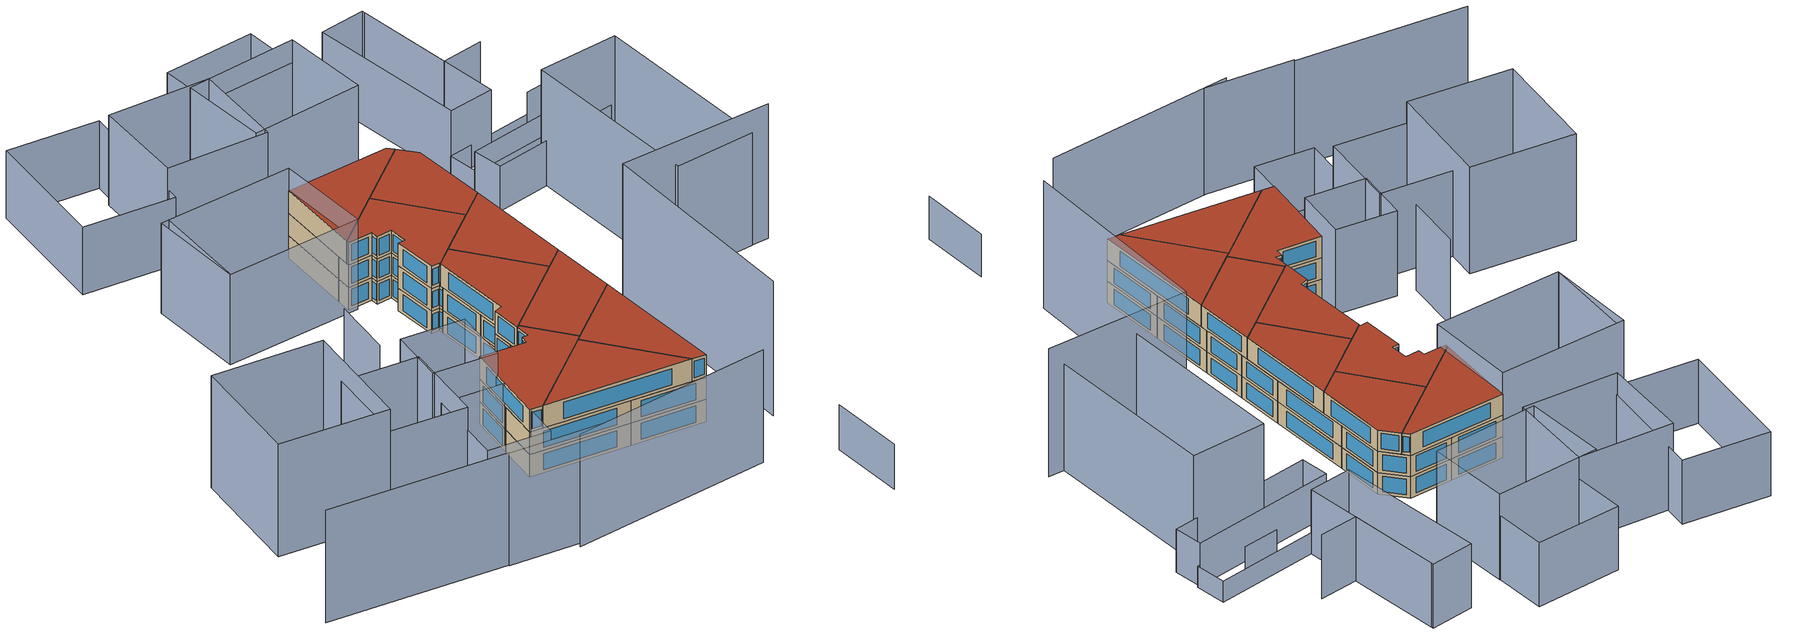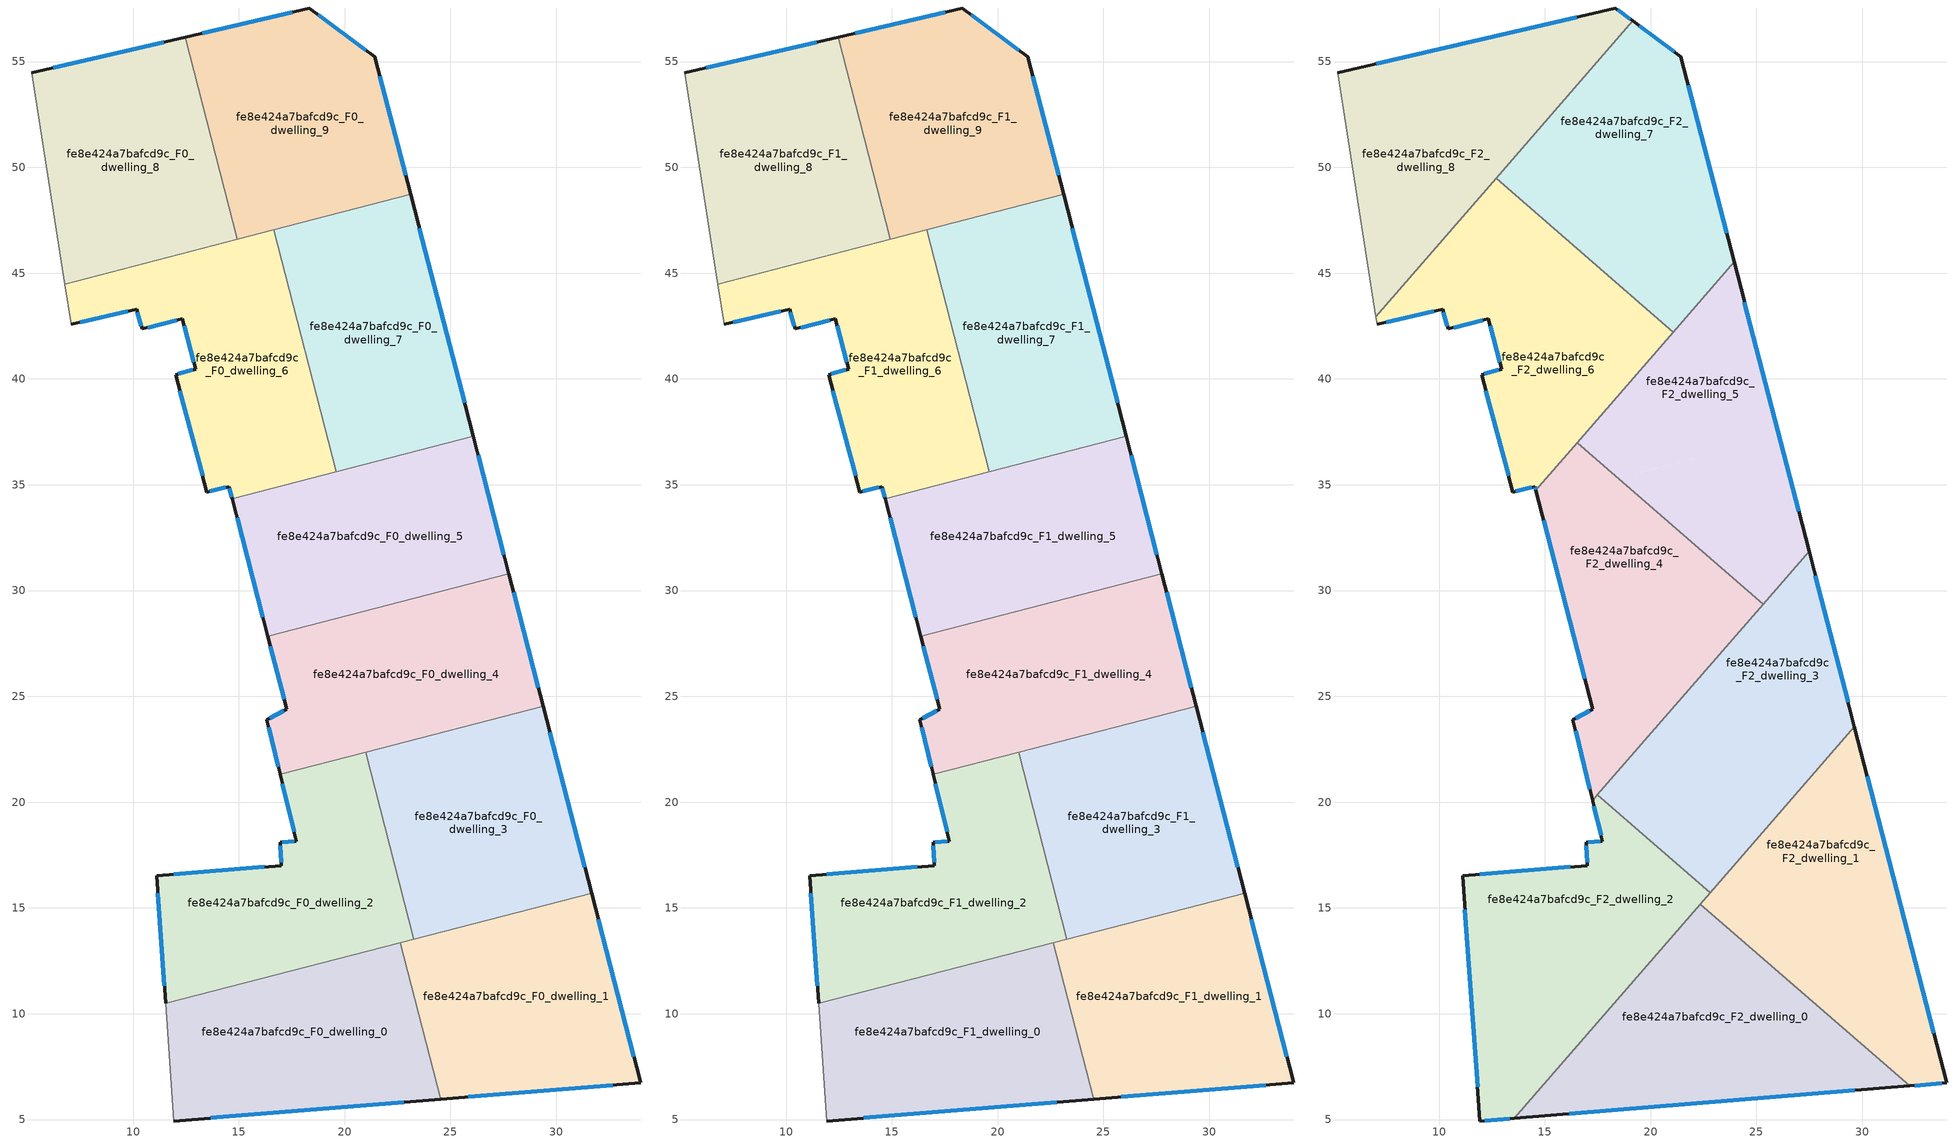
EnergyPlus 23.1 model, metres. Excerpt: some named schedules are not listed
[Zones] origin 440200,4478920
fe8e424a7bafcd9c_F0_dwelling_0
 floor ground (EU_floor_Construction): 22.62,13.36 24.54,5.96 11.93,4.93 11.54,10.49 z0
 wall outside (EU_wall_Construction): 11.93,4.93 24.54,5.96 z0:3
 wall adiabatic (EU_wall_Construction): 11.54,10.49 11.93,4.93 z0:3
 wall to fe8e424a7bafcd9c_F0_dwelling_1 (EU_wall_Construction): 24.54,5.96 22.62,13.36 z0:3
 wall to fe8e424a7bafcd9c_F0_dwelling_2 (EU_wall_Construction): 22.62,13.36 11.54,10.49 z0:3
 window (EU_Window_Construction): 13.68,5.08 22.79,5.82 z0.42:2.58
fe8e424a7bafcd9c_F0_dwelling_1
 floor ground (EU_floor_Construction): 31.67,15.71 33.99,6.73 24.54,5.96 22.62,13.36 z0
 wall outside (EU_wall_Construction): 24.54,5.96 33.99,6.73 31.67,15.71 z0:3
 wall to fe8e424a7bafcd9c_F0_dwelling_3 (EU_wall_Construction): 31.67,15.71 23.27,13.53 z0:3
 wall to fe8e424a7bafcd9c_F0_dwelling_2 (EU_wall_Construction): 23.27,13.53 22.62,13.36 z0:3
 window (EU_Window_Construction): 25.85,6.07 32.68,6.63 / 33.67,7.98 31.99,14.46 z0.42:2.58
fe8e424a7bafcd9c_F0_dwelling_2
 floor ground (EU_floor_Construction): 20.99,22.35 23.27,13.53 11.54,10.49 11.11,16.53 17.02,17 16.95,18.1 17.72,18.16 16.96,21.31 z0
 wall outside (EU_wall_Construction): 16.96,21.31 17.72,18.16 16.95,18.1 17.02,17 11.11,16.53 11.54,10.49 z0:3
 wall to fe8e424a7bafcd9c_F0_dwelling_3 (EU_wall_Construction): 23.27,13.53 20.99,22.35 z0:3
 wall to fe8e424a7bafcd9c_F0_dwelling_4 (EU_wall_Construction): 20.99,22.35 16.96,21.31 z0:3
 window (EU_Window_Construction): 11.17,15.69 11.48,11.33 / 16.2,16.94 11.93,16.59 / 16.96,17.95 17.01,17.16 / 17.61,18.15 17.06,18.11 / 17.06,20.87 17.61,18.6 z0.42:2.58
fe8e424a7bafcd9c_F0_dwelling_3
 floor ground (EU_floor_Construction): 29.38,24.53 31.67,15.71 23.27,13.53 20.99,22.35 z0
 wall outside (EU_wall_Construction): 31.67,15.71 29.38,24.53 z0:3
 wall to fe8e424a7bafcd9c_F0_dwelling_4 (EU_wall_Construction): 29.38,24.53 20.99,22.35 z0:3
 window (EU_Window_Construction): 31.35,16.93 29.7,23.3 z0.42:2.58
fe8e424a7bafcd9c_F0_dwelling_4
 floor ground (EU_floor_Construction): 27.76,30.79 29.38,24.53 16.96,21.31 16.32,23.9 17.26,24.39 16.37,27.84 z0
 wall outside (EU_wall_Construction): 29.38,24.53 27.76,30.79 / 16.37,27.84 17.26,24.39 16.32,23.9 16.96,21.31 z0:3
 wall to fe8e424a7bafcd9c_F0_dwelling_5 (EU_wall_Construction): 27.76,30.79 16.37,27.84 z0:3
 window (EU_Window_Construction): 29.16,25.4 27.99,29.92 / 16.41,23.54 16.87,21.67 / 17.13,24.33 16.45,23.97 / 16.49,27.36 17.14,24.87 z0.42:2.58
fe8e424a7bafcd9c_F0_dwelling_5
 floor ground (EU_floor_Construction): 26.08,37.29 27.76,30.79 16.37,27.84 14.68,34.33 z0
 wall outside (EU_wall_Construction): 14.68,34.33 16.37,27.84 / 27.76,30.79 26.08,37.29 z0:3
 wall to fe8e424a7bafcd9c_F0_dwelling_7 (EU_wall_Construction): 26.08,37.29 19.6,35.61 z0:3
 wall to fe8e424a7bafcd9c_F0_dwelling_6 (EU_wall_Construction): 19.6,35.61 14.68,34.33 z0:3
 window (EU_Window_Construction): 14.92,33.43 16.13,28.74 / 27.53,31.69 26.31,36.39 z0.42:2.58
fe8e424a7bafcd9c_F0_dwelling_6
 floor ground (EU_floor_Construction): 16.64,47.04 19.6,35.61 14.68,34.33 14.53,34.92 13.49,34.65 12.01,40.21 12.96,40.47 12.32,42.85 10.43,42.37 10.17,43.29 7.07,42.59 6.77,44.49 z0
 wall outside (EU_wall_Construction): 7.07,42.59 10.17,43.29 10.43,42.37 12.32,42.85 12.96,40.47 12.01,40.21 13.49,34.65 14.53,34.92 14.68,34.33 z0:3
 wall adiabatic (EU_wall_Construction): 6.77,44.49 7.07,42.59 z0:3
 wall to fe8e424a7bafcd9c_F0_dwelling_7 (EU_wall_Construction): 19.6,35.61 16.64,47.04 z0:3
 wall to fe8e424a7bafcd9c_F0_dwelling_8 (EU_wall_Construction): 14.93,46.6 6.77,44.49 z0:3
 wall to fe8e424a7bafcd9c_F0_dwelling_9 (EU_wall_Construction): 16.64,47.04 14.93,46.6 z0:3
 window (EU_Window_Construction): 12.83,40.43 12.14,40.25 / 12.41,42.52 12.87,40.8 / 10.7,42.43 12.06,42.78 / 10.21,43.16 10.4,42.49 / 7.5,42.69 9.74,43.19 / 14.55,34.84 14.66,34.42 / 13.64,34.69 14.39,34.88 / 12.22,39.44 13.29,35.42 z0.42:2.58
fe8e424a7bafcd9c_F0_dwelling_7
 floor ground (EU_floor_Construction): 23.12,48.72 26.08,37.29 19.6,35.61 16.64,47.04 z0
 wall outside (EU_wall_Construction): 26.08,37.29 23.12,48.72 z0:3
 wall to fe8e424a7bafcd9c_F0_dwelling_9 (EU_wall_Construction): 23.12,48.72 16.64,47.04 z0:3
 window (EU_Window_Construction): 25.67,38.87 23.53,47.14 z0.42:2.58
fe8e424a7bafcd9c_F0_dwelling_8
 floor ground (EU_floor_Construction): 12.46,56.16 14.93,46.6 6.77,44.49 5.22,54.46 z0
 wall outside (EU_wall_Construction): 12.46,56.16 5.22,54.46 z0:3
 wall to fe8e424a7bafcd9c_F0_dwelling_9 (EU_wall_Construction): 14.93,46.6 12.46,56.16 z0:3
 wall adiabatic (EU_wall_Construction): 5.22,54.46 6.77,44.49 z0:3
 window (EU_Window_Construction): 11.45,55.92 6.22,54.7 z0.42:2.58
fe8e424a7bafcd9c_F0_dwelling_9
 floor ground (EU_floor_Construction): 21.43,55.22 23.12,48.72 14.93,46.6 12.46,56.16 18.33,57.53 z0
 wall outside (EU_wall_Construction): 23.12,48.72 21.43,55.22 18.33,57.53 12.46,56.16 z0:3
 window (EU_Window_Construction): 17.52,57.34 13.27,56.35 / 21,55.54 18.76,57.21 / 22.88,49.62 21.67,54.32 z0.42:2.58
fe8e424a7bafcd9c_F1_dwelling_0
 floor to fe8e424a7bafcd9c_F0_dwelling_0 (EU_floor_Construction): 22.62,13.36 24.54,5.96 11.93,4.93 11.54,10.49 z3
 wall outside (EU_wall_Construction): 11.93,4.93 24.54,5.96 z3:6
 wall adiabatic (EU_wall_Construction): 11.54,10.49 11.93,4.93 z3:6
 wall to fe8e424a7bafcd9c_F1_dwelling_1 (EU_wall_Construction): 24.54,5.96 22.62,13.36 z3:6
 wall to fe8e424a7bafcd9c_F1_dwelling_2 (EU_wall_Construction): 22.62,13.36 11.54,10.49 z3:6
 window (EU_Window_Construction): 13.68,5.08 22.79,5.82 z3.42:5.58
 ceiling adiabatic (EU_roof_Construction): 24.54,5.96 22.62,13.36 20.23,12.74 13.56,5.07 z6
fe8e424a7bafcd9c_F1_dwelling_1
 floor to fe8e424a7bafcd9c_F0_dwelling_1 (EU_floor_Construction): 31.67,15.71 33.99,6.73 24.54,5.96 22.62,13.36 z3
 wall outside (EU_wall_Construction): 24.54,5.96 33.99,6.73 31.67,15.71 z3:6
 wall to fe8e424a7bafcd9c_F1_dwelling_3 (EU_wall_Construction): 31.67,15.71 23.27,13.53 z3:6
 wall to fe8e424a7bafcd9c_F1_dwelling_2 (EU_wall_Construction): 23.27,13.53 22.62,13.36 z3:6
 window (EU_Window_Construction): 25.85,6.07 32.68,6.63 / 33.67,7.98 31.99,14.46 z3.42:5.58
 ceiling adiabatic (EU_roof_Construction): 32.24,6.59 24.03,13.73 22.62,13.36 24.54,5.96 z6
fe8e424a7bafcd9c_F1_dwelling_2
 floor to fe8e424a7bafcd9c_F0_dwelling_2 (EU_floor_Construction): 20.99,22.35 23.27,13.53 11.54,10.49 11.11,16.53 17.02,17 16.95,18.1 17.72,18.16 16.96,21.31 z3
 wall outside (EU_wall_Construction): 16.96,21.31 17.72,18.16 16.95,18.1 17.02,17 11.11,16.53 11.54,10.49 z3:6
 wall to fe8e424a7bafcd9c_F1_dwelling_3 (EU_wall_Construction): 23.27,13.53 20.99,22.35 z3:6
 wall to fe8e424a7bafcd9c_F1_dwelling_4 (EU_wall_Construction): 20.99,22.35 16.96,21.31 z3:6
 window (EU_Window_Construction): 11.17,15.69 11.48,11.33 / 16.2,16.94 11.93,16.59 / 16.96,17.95 17.01,17.16 / 17.61,18.15 17.06,18.11 / 17.06,20.87 17.61,18.6 z3.42:5.58
fe8e424a7bafcd9c_F1_dwelling_3
 floor to fe8e424a7bafcd9c_F0_dwelling_3 (EU_floor_Construction): 29.38,24.53 31.67,15.71 23.27,13.53 20.99,22.35 z3
 wall outside (EU_wall_Construction): 31.67,15.71 29.38,24.53 z3:6
 wall to fe8e424a7bafcd9c_F1_dwelling_4 (EU_wall_Construction): 29.38,24.53 20.99,22.35 z3:6
 window (EU_Window_Construction): 31.35,16.93 29.7,23.3 z3.42:5.58
fe8e424a7bafcd9c_F1_dwelling_4
 floor to fe8e424a7bafcd9c_F0_dwelling_4 (EU_floor_Construction): 27.76,30.79 29.38,24.53 16.96,21.31 16.32,23.9 17.26,24.39 16.37,27.84 z3
 wall outside (EU_wall_Construction): 29.38,24.53 27.76,30.79 / 16.37,27.84 17.26,24.39 16.32,23.9 16.96,21.31 z3:6
 wall to fe8e424a7bafcd9c_F1_dwelling_5 (EU_wall_Construction): 27.76,30.79 16.37,27.84 z3:6
 window (EU_Window_Construction): 29.16,25.4 27.99,29.92 / 16.41,23.54 16.87,21.67 / 17.13,24.33 16.45,23.97 / 16.49,27.36 17.14,24.87 z3.42:5.58
 ceiling adiabatic (EU_roof_Construction): 18.72,21.77 26.21,30.39 16.37,27.84 24.61,29.97 25.32,29.36 z6
fe8e424a7bafcd9c_F1_dwelling_5
 floor to fe8e424a7bafcd9c_F0_dwelling_5 (EU_floor_Construction): 26.08,37.29 27.76,30.79 16.37,27.84 14.68,34.33 z3
 wall outside (EU_wall_Construction): 14.68,34.33 16.37,27.84 / 27.76,30.79 26.08,37.29 z3:6
 wall to fe8e424a7bafcd9c_F1_dwelling_7 (EU_wall_Construction): 26.08,37.29 19.6,35.61 z3:6
 wall to fe8e424a7bafcd9c_F1_dwelling_6 (EU_wall_Construction): 19.6,35.61 14.68,34.33 z3:6
 window (EU_Window_Construction): 14.92,33.43 16.13,28.74 / 27.53,31.69 26.31,36.39 z3.42:5.58
fe8e424a7bafcd9c_F1_dwelling_6
 floor to fe8e424a7bafcd9c_F0_dwelling_6 (EU_floor_Construction): 16.64,47.04 19.6,35.61 14.68,34.33 14.53,34.92 13.49,34.65 12.01,40.21 12.96,40.47 12.32,42.85 10.43,42.37 10.17,43.29 7.07,42.59 6.77,44.49 z3
 wall outside (EU_wall_Construction): 7.07,42.59 10.17,43.29 10.43,42.37 12.32,42.85 12.96,40.47 12.01,40.21 13.49,34.65 14.53,34.92 14.68,34.33 z3:6
 wall adiabatic (EU_wall_Construction): 6.77,44.49 7.07,42.59 z3:6
 wall to fe8e424a7bafcd9c_F1_dwelling_7 (EU_wall_Construction): 19.6,35.61 16.64,47.04 z3:6
 wall to fe8e424a7bafcd9c_F1_dwelling_8 (EU_wall_Construction): 14.93,46.6 6.77,44.49 z3:6
 wall to fe8e424a7bafcd9c_F1_dwelling_9 (EU_wall_Construction): 16.64,47.04 14.93,46.6 z3:6
 window (EU_Window_Construction): 12.83,40.43 12.14,40.25 / 12.41,42.52 12.87,40.8 / 10.7,42.43 12.06,42.78 / 10.21,43.16 10.4,42.49 / 7.5,42.69 9.74,43.19 / 14.55,34.84 14.66,34.42 / 13.64,34.69 14.39,34.88 / 12.22,39.44 13.29,35.42 z3.42:5.58
fe8e424a7bafcd9c_F1_dwelling_7
 floor to fe8e424a7bafcd9c_F0_dwelling_7 (EU_floor_Construction): 23.12,48.72 26.08,37.29 19.6,35.61 16.64,47.04 z3
 wall outside (EU_wall_Construction): 26.08,37.29 23.12,48.72 z3:6
 wall to fe8e424a7bafcd9c_F1_dwelling_9 (EU_wall_Construction): 23.12,48.72 16.64,47.04 z3:6
 window (EU_Window_Construction): 25.67,38.87 23.53,47.14 z3.42:5.58
fe8e424a7bafcd9c_F1_dwelling_8
 floor to fe8e424a7bafcd9c_F0_dwelling_8 (EU_floor_Construction): 12.46,56.16 14.93,46.6 6.77,44.49 5.22,54.46 z3
 wall outside (EU_wall_Construction): 12.46,56.16 5.22,54.46 z3:6
 wall to fe8e424a7bafcd9c_F1_dwelling_9 (EU_wall_Construction): 14.93,46.6 12.46,56.16 z3:6
 wall adiabatic (EU_wall_Construction): 5.22,54.46 6.77,44.49 z3:6
 window (EU_Window_Construction): 11.45,55.92 6.22,54.7 z3.42:5.58
fe8e424a7bafcd9c_F1_dwelling_9
 floor to fe8e424a7bafcd9c_F0_dwelling_9 (EU_floor_Construction): 21.43,55.22 23.12,48.72 14.93,46.6 12.46,56.16 18.33,57.53 z3
 wall outside (EU_wall_Construction): 23.12,48.72 21.43,55.22 18.33,57.53 12.46,56.16 z3:6
 window (EU_Window_Construction): 17.52,57.34 13.27,56.35 / 21,55.54 18.76,57.21 / 22.88,49.62 21.67,54.32 z3.42:5.58
fe8e424a7bafcd9c_F2_dwelling_0
 floor to fe8e424a7bafcd9c_F1_dwelling_2 (EU_floor_Construction): 22.99,14.63 23.27,13.53 20.23,12.74 22.35,15.18 z6
 floor to fe8e424a7bafcd9c_F1_dwelling_3 (EU_floor_Construction): 24.03,13.73 23.27,13.53 22.99,14.63 z6
 floor adiabatic (EU_floor_Construction): 32.24,6.59 13.56,5.07 20.23,12.74 24.03,13.73 22.99,14.63 z6
 wall outside (EU_wall_Construction): 13.56,5.07 32.24,6.59 z6:9
 wall to fe8e424a7bafcd9c_F2_dwelling_1 (EU_wall_Construction): 32.24,6.59 22.35,15.18 z6:9
 wall to fe8e424a7bafcd9c_F2_dwelling_2 (EU_wall_Construction): 22.35,15.18 13.56,5.07 z6:9
 window (EU_Window_Construction): 16.15,5.28 29.65,6.38 z6.42:8.58
 roof outside (EU_roof_Construction): 32.24,6.59 22.35,15.18 13.56,5.07 z9
fe8e424a7bafcd9c_F2_dwelling_1
 floor to fe8e424a7bafcd9c_F1_dwelling_1 (EU_floor_Construction): 31.67,15.71 33.99,6.73 32.24,6.59 24.03,13.73 z6
 floor to fe8e424a7bafcd9c_F1_dwelling_3 (EU_floor_Construction): 29.63,23.57 31.67,15.71 24.03,13.73 22.99,14.63 22.73,15.62 22.81,15.71 z6
 floor to fe8e424a7bafcd9c_F1_dwelling_2 (EU_floor_Construction): 22.73,15.62 22.99,14.63 22.35,15.18 z6
 wall outside (EU_wall_Construction): 32.24,6.59 33.99,6.73 29.63,23.57 z6:9
 wall to fe8e424a7bafcd9c_F2_dwelling_3 (EU_wall_Construction): 29.63,23.57 22.81,15.71 z6:9
 wall to fe8e424a7bafcd9c_F2_dwelling_2 (EU_wall_Construction): 22.81,15.71 22.35,15.18 z6:9
 window (EU_Window_Construction): 32.49,6.61 33.75,6.71 / 33.39,9.07 30.24,21.23 z6.42:8.58
 roof outside (EU_roof_Construction): 33.99,6.73 29.63,23.57 22.35,15.18 32.24,6.59 z9
fe8e424a7bafcd9c_F2_dwelling_2
 floor to fe8e424a7bafcd9c_F1_dwelling_2 (EU_floor_Construction): 22.68,15.83 22.73,15.62 20.23,12.74 11.54,10.49 11.11,16.53 17.02,17 16.95,18.1 17.72,18.16 17.25,20.08 17.48,20.34 z6
 floor to fe8e424a7bafcd9c_F1_dwelling_0 (EU_floor_Construction): 20.23,12.74 13.56,5.07 11.93,4.93 11.54,10.49 z6
 floor to fe8e424a7bafcd9c_F1_dwelling_3 (EU_floor_Construction): 22.81,15.71 22.73,15.62 22.68,15.83 z6
 wall outside (EU_wall_Construction): 17.25,20.08 17.72,18.16 16.95,18.1 17.02,17 11.11,16.53 11.93,4.93 13.56,5.07 z6:9
 wall to fe8e424a7bafcd9c_F2_dwelling_3 (EU_wall_Construction): 22.81,15.71 17.48,20.34 z6:9
 wall to fe8e424a7bafcd9c_F2_dwelling_4 (EU_wall_Construction): 17.48,20.34 17.25,20.08 z6:9
 window (EU_Window_Construction): 12.16,4.95 13.34,5.05 / 11.22,14.92 11.82,6.54 / 16.2,16.94 11.93,16.59 / 16.96,17.95 17.01,17.16 / 17.61,18.15 17.06,18.11 / 17.32,19.81 17.66,18.43 z6.42:8.58
 roof outside (EU_roof_Construction): 13.56,5.07 22.81,15.71 17.48,20.34 17.25,20.08 17.72,18.16 16.95,18.1 17.02,17 11.11,16.53 11.93,4.93 z9
fe8e424a7bafcd9c_F2_dwelling_3
 floor to fe8e424a7bafcd9c_F1_dwelling_3 (EU_floor_Construction): 29.38,24.53 29.63,23.57 22.81,15.71 22.68,15.83 20.99,22.35 z6
 floor to fe8e424a7bafcd9c_F1_dwelling_2 (EU_floor_Construction): 20.99,22.35 22.68,15.83 17.48,20.34 18.72,21.77 z6
 floor to fe8e424a7bafcd9c_F1_dwelling_4 (EU_floor_Construction): 27.76,30.79 29.38,24.53 18.72,21.77 26.21,30.39 z6
 floor to fe8e424a7bafcd9c_F1_dwelling_5 (EU_floor_Construction): 27.48,31.86 27.76,30.79 26.21,30.39 z6
 wall outside (EU_wall_Construction): 29.63,23.57 27.48,31.86 z6:9
 wall to fe8e424a7bafcd9c_F2_dwelling_4 (EU_wall_Construction): 25.32,29.36 17.48,20.34 z6:9
 wall to fe8e424a7bafcd9c_F2_dwelling_5 (EU_wall_Construction): 27.48,31.86 25.32,29.36 z6:9
 window (EU_Window_Construction): 29.33,24.72 27.78,30.71 z6.42:8.58
 roof outside (EU_roof_Construction): 22.81,15.71 29.63,23.57 27.48,31.86 17.48,20.34 z9
fe8e424a7bafcd9c_F2_dwelling_4
 floor to fe8e424a7bafcd9c_F1_dwelling_4 (EU_floor_Construction): 25.32,29.36 18.72,21.77 16.96,21.31 16.32,23.9 17.26,24.39 16.37,27.84 24.61,29.97 z6
 floor to fe8e424a7bafcd9c_F1_dwelling_5 (EU_floor_Construction): 24.61,29.97 16.37,27.84 14.68,34.33 18.46,35.31 z6
 floor to fe8e424a7bafcd9c_F1_dwelling_2 (EU_floor_Construction): 18.72,21.77 17.25,20.08 16.96,21.31 z6
 floor to fe8e424a7bafcd9c_F1_dwelling_6 (EU_floor_Construction): 18.46,35.31 14.68,34.33 14.57,34.75 16.53,37 z6
 wall outside (EU_wall_Construction): 14.57,34.75 17.26,24.39 16.32,23.9 17.25,20.08 z6:9
 wall to fe8e424a7bafcd9c_F2_dwelling_5 (EU_wall_Construction): 25.32,29.36 16.53,37 z6:9
 wall to fe8e424a7bafcd9c_F2_dwelling_6 (EU_wall_Construction): 16.53,37 14.57,34.75 z6:9
 window (EU_Window_Construction): 17.13,24.33 16.45,23.97 / 14.95,33.31 16.89,25.83 / 16.45,23.37 17.12,20.61 z6.42:8.58
 roof outside (EU_roof_Construction): 17.25,20.08 25.32,29.36 16.53,37 14.57,34.75 17.26,24.39 16.32,23.9 z9
fe8e424a7bafcd9c_F2_dwelling_5
 floor to fe8e424a7bafcd9c_F1_dwelling_5 (EU_floor_Construction): 26.08,37.29 27.48,31.86 26.21,30.39 24.61,29.97 18.46,35.31 z6
 floor to fe8e424a7bafcd9c_F1_dwelling_7 (EU_floor_Construction): 23.94,45.54 26.08,37.29 19.6,35.61 18.62,39.41 z6
 floor adiabatic (EU_floor_Construction): 26.21,30.39 25.32,29.36 24.61,29.97 z6
 floor to fe8e424a7bafcd9c_F1_dwelling_6 (EU_floor_Construction): 18.62,39.41 19.6,35.61 18.46,35.31 16.53,37 z6
 wall outside (EU_wall_Construction): 27.48,31.86 23.94,45.54 z6:9
 wall to fe8e424a7bafcd9c_F2_dwelling_7 (EU_wall_Construction): 23.94,45.54 21.06,42.22 z6:9
 wall to fe8e424a7bafcd9c_F2_dwelling_6 (EU_wall_Construction): 21.06,42.22 16.52,37 z6:9
 window (EU_Window_Construction): 26.99,33.75 24.43,43.64 z6.42:8.58
 roof outside (EU_roof_Construction): 25.32,29.36 27.48,31.86 23.94,45.54 16.53,37 z9
fe8e424a7bafcd9c_F2_dwelling_6
 floor to fe8e424a7bafcd9c_F1_dwelling_6 (EU_floor_Construction): 16.97,45.77 18.62,39.41 14.57,34.75 14.53,34.92 13.49,34.65 12.01,40.21 12.96,40.47 12.32,42.85 10.43,42.37 10.17,43.29 7.07,42.59 7.02,42.94 8.82,45.02 15.76,46.82 z6
 floor to fe8e424a7bafcd9c_F1_dwelling_8 (EU_floor_Construction): 14.62,47.81 14.93,46.6 8.82,45.02 12.7,49.48 z6
 floor to fe8e424a7bafcd9c_F1_dwelling_7 (EU_floor_Construction): 21.06,42.22 18.62,39.41 16.97,45.77 z6
 floor to fe8e424a7bafcd9c_F1_dwelling_9 (EU_floor_Construction): 15.76,46.82 14.93,46.6 14.62,47.81 z6
 wall outside (EU_wall_Construction): 7.07,42.59 10.17,43.29 10.43,42.37 12.32,42.85 12.96,40.47 12.01,40.21 13.49,34.65 14.53,34.92 14.57,34.75 z6:9
 wall adiabatic (EU_wall_Construction): 7.02,42.94 7.07,42.59 z6:9
 wall to fe8e424a7bafcd9c_F2_dwelling_7 (EU_wall_Construction): 21.06,42.22 12.7,49.48 z6:9
 wall to fe8e424a7bafcd9c_F2_dwelling_8 (EU_wall_Construction): 12.7,49.48 7.02,42.94 z6:9
 window (EU_Window_Construction): 14.54,34.89 14.57,34.77 / 13.64,34.69 14.39,34.88 / 12.22,39.44 13.29,35.42 / 12.83,40.43 12.14,40.25 / 12.41,42.52 12.87,40.8 / 10.7,42.43 12.06,42.78 / 10.21,43.16 10.4,42.49 / 7.5,42.69 9.74,43.19 z6.42:8.58
 roof outside (EU_roof_Construction): 14.57,34.75 21.06,42.22 12.7,49.48 7.02,42.94 7.07,42.59 10.17,43.29 10.43,42.37 12.32,42.85 12.96,40.47 12.01,40.21 13.49,34.65 14.53,34.92 z9
fe8e424a7bafcd9c_F2_dwelling_7
 floor to fe8e424a7bafcd9c_F1_dwelling_7 (EU_floor_Construction): 23.12,48.72 23.94,45.54 21.06,42.22 16.97,45.77 16.64,47.04 z6
 floor to fe8e424a7bafcd9c_F1_dwelling_9 (EU_floor_Construction): 21.43,55.22 23.12,48.72 15.76,46.82 14.62,47.81 13.84,50.8 19.15,56.92 z6
 floor to fe8e424a7bafcd9c_F1_dwelling_8 (EU_floor_Construction): 13.84,50.8 14.62,47.81 12.7,49.48 z6
 floor to fe8e424a7bafcd9c_F1_dwelling_6 (EU_floor_Construction): 16.64,47.04 16.97,45.77 15.76,46.82 z6
 wall outside (EU_wall_Construction): 23.94,45.54 21.43,55.22 19.16,56.92 z6:9
 wall to fe8e424a7bafcd9c_F2_dwelling_8 (EU_wall_Construction): 19.16,56.92 12.7,49.48 z6:9
 window (EU_Window_Construction): 23.59,46.88 21.78,53.88 / 21.12,55.46 19.47,56.68 z6.42:8.58
 roof outside (EU_roof_Construction): 21.06,42.22 23.94,45.54 21.43,55.22 19.16,56.92 12.7,49.48 z9
fe8e424a7bafcd9c_F2_dwelling_8
 floor to fe8e424a7bafcd9c_F1_dwelling_8 (EU_floor_Construction): 12.46,56.16 13.84,50.8 8.82,45.02 6.77,44.49 5.22,54.46 z6
 floor to fe8e424a7bafcd9c_F1_dwelling_6 (EU_floor_Construction): 8.82,45.02 7.02,42.94 6.77,44.49 z6
 floor to fe8e424a7bafcd9c_F1_dwelling_9 (EU_floor_Construction): 19.15,56.92 13.84,50.8 12.46,56.16 18.33,57.53 z6
 wall outside (EU_wall_Construction): 19.16,56.92 18.33,57.53 5.22,54.46 z6:9
 wall adiabatic (EU_wall_Construction): 5.22,54.46 7.02,42.94 z6:9
 window (EU_Window_Construction): 16.51,57.11 7.04,54.89 / 19.04,57 18.45,57.45 z6.42:8.58
 roof outside (EU_roof_Construction): 7.02,42.94 19.16,56.92 18.33,57.53 5.22,54.46 z9
shading: 11.48,-9.59 36.46,-2.93 / 2.81,-9.74 14.66,-8.72 / -20.06,-11.47 2.82,-9.56 / 42.58,33.2 36.53,56.5 / 36.53,56.5 46.59,59.11 / 46.59,59.11 52.64,35.82 / 52.64,35.82 42.58,33.2 / -6.78,18.6 -5.54,3.45 / -5.54,3.45 -19.58,2.3 / -19.58,2.3 -20.82,17.46 / -20.82,17.46 -6.78,18.6 z0:15; 47.43,-13.58 45.09,-4.11 / 43.49,66.66 38.7,64.96 / 28.75,56.92 47.93,63.86 / 47.93,63.86 49.28,60.13 / 49.28,60.13 30.1,53.19 / 30.1,53.19 28.75,56.92 z0:6; 41.17,4.77 35.45,32.26 / 35.45,32.26 54.77,36.28 z0:18; -0.39,27.14 0.26,19.09 / -10.91,50.71 -9.11,38.59 / 2.76,19.28 10.85,19.91 / 10.85,19.91 11.42,12.44 / 11.42,12.44 3.34,11.82 / 3.34,11.82 2.76,19.28 / -11.93,50.47 5.21,54.46 / 5.21,54.46 8.04,42.3 / 8.04,42.3 -9.1,38.31 / -9.1,38.31 -11.93,50.47 / -8.58,71.95 4.29,73.8 / 4.29,73.8 6.01,61.78 / 6.01,61.78 -6.86,59.93 / -6.86,59.93 -8.58,71.95 / -5.55,3.48 -6.45,14.53 / -6.45,14.53 3.22,15.32 / 3.22,15.32 4.13,4.27 / 4.13,4.27 -5.55,3.48 / 1.75,73.1 15.77,76.93 / 15.77,76.93 18.77,65.95 / 18.77,65.95 4.75,62.11 / 4.75,62.11 1.75,73.1 z0:12; 36.19,72.03 31.08,70.3 / 31.08,70.3 26.85,82.76 / -18.32,57.32 -19.92,74.22 / -19.92,74.22 -8.21,75.32 / -8.21,75.32 -6.61,58.42 / -6.61,58.42 -18.32,57.32 / 12.37,0.29 4.45,-0.35 / 4.45,-0.35 3.6,10.12 / 3.6,10.12 11.52,10.76 / 11.52,10.76 12.37,0.29 / 26.85,82.77 33.52,63.15 / 33.52,63.15 27.82,61.21 / 27.82,61.21 21.15,80.83 / 21.15,80.83 26.85,82.77 / 13.86,83.82 15.72,76.83 / 15.72,76.83 4.29,73.8 / 4.29,73.8 2.44,80.78 / 2.44,80.78 13.86,83.82 z0:9; 48.32,63.99 29.17,57.07 / 29.17,57.07 27.71,61.11 / 27.71,61.11 46.86,68.03 / 46.86,68.03 48.32,63.99 z0:3
[Building]
EU S2 Campaign: North Axis=0; Terrain=City; Solar Distribution=FullExterior
[Site:Location]
Madrid: Latitude=40.5; Longitude=-3.5; Time Zone=1; Elevation=609
[SizingPeriod:WeatherFileDays]
AnnualSizingPeriod: Begin Month=1; Begin Day of Month=1; End Month=12; End Day of Month=31; Day of Week for Start Day=Monday; Use Weather File Daylight Saving Period=No; Use Weather File Rain and Snow Indicators=No
[MATERIAL]
EU_InternalMass_Material: Roughness=MediumRough; Thickness=0.1; Conductivity=1; Density=1800; Specific Heat=900; Thermal Absorptance=0.9; Solar Absorptance=0.7; Visible Absorptance=0.7
[MATERIAL:NOMASS] Roughness=MediumRough; Thermal Absorptance=0.9; Solar Absorptance=0.7; Visible Absorptance=0.7
Name | Thermal Resistance
EU_wall_NoMass | 1.60022
EU_roof_NoMass | 1.57597
EU_floor_NoMass | 0.470652
[WINDOWMATERIAL:SIMPLEGLAZINGSYSTEM]
EU_Window_SimpleGlazing: UFactor=3.28802; Solar Heat Gain Coefficient=0.85; Visible Transmittance=0.85
[CONSTRUCTION]
EU_wall_Construction: EU_wall_NoMass
EU_roof_Construction: EU_roof_NoMass
EU_floor_Construction: EU_floor_NoMass
EU_InternalMass_Construction: EU_InternalMass_Material
EU_Window_Construction: EU_Window_SimpleGlazing
[ZONE] Type=1; Multiplier=1; Ceiling Height=autocalculate; Floor Area=autocalculate; Part of Total Floor Area=Yes
Name | Volume
fe8e424a7bafcd9c_F0_dwelling_0; fe8e424a7bafcd9c_F1_dwelling_0 | 237.1
fe8e424a7bafcd9c_F2_dwelling_0 | 263.432
fe8e424a7bafcd9c_F0_dwelling_1; fe8e424a7bafcd9c_F1_dwelling_1 | 237.065
fe8e424a7bafcd9c_F2_dwelling_1 | 263.414
fe8e424a7bafcd9c_F0_dwelling_2; fe8e424a7bafcd9c_F1_dwelling_2; fe8e424a7bafcd9c_F0_dwelling_3; fe8e424a7bafcd9c_F1_dwelling_3; fe8e424a7bafcd9c_F0_dwelling_9; fe8e424a7bafcd9c_F1_dwelling_9 | 237.092
fe8e424a7bafcd9c_F2_dwelling_2 | 271.539
fe8e424a7bafcd9c_F2_dwelling_3 | 271.546
fe8e424a7bafcd9c_F0_dwelling_4; fe8e424a7bafcd9c_F1_dwelling_4 | 237.095
fe8e424a7bafcd9c_F2_dwelling_4 | 255.301
fe8e424a7bafcd9c_F0_dwelling_5; fe8e424a7bafcd9c_F1_dwelling_5 | 237.061
fe8e424a7bafcd9c_F2_dwelling_5 | 255.333
fe8e424a7bafcd9c_F0_dwelling_6; fe8e424a7bafcd9c_F1_dwelling_6 | 237.094
fe8e424a7bafcd9c_F2_dwelling_6 | 263.421
fe8e424a7bafcd9c_F0_dwelling_7; fe8e424a7bafcd9c_F1_dwelling_7 | 237.109
fe8e424a7bafcd9c_F2_dwelling_7 | 263.445
fe8e424a7bafcd9c_F0_dwelling_8; fe8e424a7bafcd9c_F1_dwelling_8 | 237.081
fe8e424a7bafcd9c_F2_dwelling_8 | 263.41
[INTERNALMASS] Construction=EU_InternalMass_Construction
Name | Zone or ZoneList | Surface Area
fe8e424a7bafcd9c_F0_dwelling_0_EU_InternalMass | fe8e424a7bafcd9c_F0_dwelling_0 | 79.0319
fe8e424a7bafcd9c_F0_dwelling_1_EU_InternalMass | fe8e424a7bafcd9c_F0_dwelling_1 | 79.0234
fe8e424a7bafcd9c_F0_dwelling_2_EU_InternalMass | fe8e424a7bafcd9c_F0_dwelling_2 | 79.0303
fe8e424a7bafcd9c_F0_dwelling_3_EU_InternalMass | fe8e424a7bafcd9c_F0_dwelling_3 | 79.0338
fe8e424a7bafcd9c_F0_dwelling_4_EU_InternalMass | fe8e424a7bafcd9c_F0_dwelling_4 | 79.0317
fe8e424a7bafcd9c_F0_dwelling_5_EU_InternalMass | fe8e424a7bafcd9c_F0_dwelling_5 | 79.0205
fe8e424a7bafcd9c_F0_dwelling_6_EU_InternalMass | fe8e424a7bafcd9c_F0_dwelling_6 | 79.0316
fe8e424a7bafcd9c_F0_dwelling_7_EU_InternalMass | fe8e424a7bafcd9c_F0_dwelling_7 | 79.0336
fe8e424a7bafcd9c_F0_dwelling_8_EU_InternalMass | fe8e424a7bafcd9c_F0_dwelling_8 | 79.0286
fe8e424a7bafcd9c_F0_dwelling_9_EU_InternalMass | fe8e424a7bafcd9c_F0_dwelling_9 | 79.0312
fe8e424a7bafcd9c_F1_dwelling_0_EU_InternalMass | fe8e424a7bafcd9c_F1_dwelling_0 | 79.0319
fe8e424a7bafcd9c_F1_dwelling_1_EU_InternalMass | fe8e424a7bafcd9c_F1_dwelling_1 | 79.0234
fe8e424a7bafcd9c_F1_dwelling_2_EU_InternalMass | fe8e424a7bafcd9c_F1_dwelling_2 | 79.0303
fe8e424a7bafcd9c_F1_dwelling_3_EU_InternalMass | fe8e424a7bafcd9c_F1_dwelling_3 | 79.0338
fe8e424a7bafcd9c_F1_dwelling_4_EU_InternalMass | fe8e424a7bafcd9c_F1_dwelling_4 | 79.0317
fe8e424a7bafcd9c_F1_dwelling_5_EU_InternalMass | fe8e424a7bafcd9c_F1_dwelling_5 | 79.0205
fe8e424a7bafcd9c_F1_dwelling_6_EU_InternalMass | fe8e424a7bafcd9c_F1_dwelling_6 | 79.0316
fe8e424a7bafcd9c_F1_dwelling_7_EU_InternalMass | fe8e424a7bafcd9c_F1_dwelling_7 | 79.0336
fe8e424a7bafcd9c_F1_dwelling_8_EU_InternalMass | fe8e424a7bafcd9c_F1_dwelling_8 | 79.0286
fe8e424a7bafcd9c_F1_dwelling_9_EU_InternalMass | fe8e424a7bafcd9c_F1_dwelling_9 | 79.0312
fe8e424a7bafcd9c_F2_dwelling_0_EU_InternalMass | fe8e424a7bafcd9c_F2_dwelling_0 | 87.8124
fe8e424a7bafcd9c_F2_dwelling_1_EU_InternalMass | fe8e424a7bafcd9c_F2_dwelling_1 | 87.8039
fe8e424a7bafcd9c_F2_dwelling_2_EU_InternalMass | fe8e424a7bafcd9c_F2_dwelling_2 | 90.5149
fe8e424a7bafcd9c_F2_dwelling_3_EU_InternalMass | fe8e424a7bafcd9c_F2_dwelling_3 | 90.5185
fe8e424a7bafcd9c_F2_dwelling_4_EU_InternalMass | fe8e424a7bafcd9c_F2_dwelling_4 | 85.0994
fe8e424a7bafcd9c_F2_dwelling_5_EU_InternalMass | fe8e424a7bafcd9c_F2_dwelling_5 | 85.1095
fe8e424a7bafcd9c_F2_dwelling_6_EU_InternalMass | fe8e424a7bafcd9c_F2_dwelling_6 | 87.8065
fe8e424a7bafcd9c_F2_dwelling_7_EU_InternalMass | fe8e424a7bafcd9c_F2_dwelling_7 | 87.813
fe8e424a7bafcd9c_F2_dwelling_8_EU_InternalMass | fe8e424a7bafcd9c_F2_dwelling_8 | 87.8132
[OTHEREQUIPMENT] Fuel Type=Electricity; Design Level Calculation Method=Watts/Area; Power per Zone Floor Area=1; Fraction Latent=0; Fraction Radiant=0; Fraction Lost=0; Carbon Dioxide Generation Rate=0; EndUse Subcategory=EU_Step8_InternalGains
Name | Zone or ZoneList or Space or SpaceList | Schedule
EU_Step8_InternalGain_fe8e424a7bafcd9c_F0_dwelling_0_f000 | fe8e424a7bafcd9c_F0_dwelling_0 | EU_Step8_GainSchedule_fe8e424a7bafcd9c_F0_dwelling_0_f000
EU_Step8_InternalGain_fe8e424a7bafcd9c_F0_dwelling_1_f000 | fe8e424a7bafcd9c_F0_dwelling_1 | EU_Step8_GainSchedule_fe8e424a7bafcd9c_F0_dwelling_1_f000
EU_Step8_InternalGain_fe8e424a7bafcd9c_F0_dwelling_2_f000 | fe8e424a7bafcd9c_F0_dwelling_2 | EU_Step8_GainSchedule_fe8e424a7bafcd9c_F0_dwelling_2_f000
EU_Step8_InternalGain_fe8e424a7bafcd9c_F0_dwelling_3_f000 | fe8e424a7bafcd9c_F0_dwelling_3 | EU_Step8_GainSchedule_fe8e424a7bafcd9c_F0_dwelling_3_f000
EU_Step8_InternalGain_fe8e424a7bafcd9c_F0_dwelling_4_f000 | fe8e424a7bafcd9c_F0_dwelling_4 | EU_Step8_GainSchedule_fe8e424a7bafcd9c_F0_dwelling_4_f000
EU_Step8_InternalGain_fe8e424a7bafcd9c_F0_dwelling_5_f000 | fe8e424a7bafcd9c_F0_dwelling_5 | EU_Step8_GainSchedule_fe8e424a7bafcd9c_F0_dwelling_5_f000
EU_Step8_InternalGain_fe8e424a7bafcd9c_F0_dwelling_6_f000 | fe8e424a7bafcd9c_F0_dwelling_6 | EU_Step8_GainSchedule_fe8e424a7bafcd9c_F0_dwelling_6_f000
EU_Step8_InternalGain_fe8e424a7bafcd9c_F0_dwelling_7_f000 | fe8e424a7bafcd9c_F0_dwelling_7 | EU_Step8_GainSchedule_fe8e424a7bafcd9c_F0_dwelling_7_f000
EU_Step8_InternalGain_fe8e424a7bafcd9c_F0_dwelling_8_f000 | fe8e424a7bafcd9c_F0_dwelling_8 | EU_Step8_GainSchedule_fe8e424a7bafcd9c_F0_dwelling_8_f000
EU_Step8_InternalGain_fe8e424a7bafcd9c_F0_dwelling_9_f000 | fe8e424a7bafcd9c_F0_dwelling_9 | EU_Step8_GainSchedule_fe8e424a7bafcd9c_F0_dwelling_9_f000
EU_Step8_InternalGain_fe8e424a7bafcd9c_F1_dwelling_0_f000 | fe8e424a7bafcd9c_F1_dwelling_0 | EU_Step8_GainSchedule_fe8e424a7bafcd9c_F1_dwelling_0_f000
EU_Step8_InternalGain_fe8e424a7bafcd9c_F1_dwelling_1_f000 | fe8e424a7bafcd9c_F1_dwelling_1 | EU_Step8_GainSchedule_fe8e424a7bafcd9c_F1_dwelling_1_f000
EU_Step8_InternalGain_fe8e424a7bafcd9c_F1_dwelling_2_f000 | fe8e424a7bafcd9c_F1_dwelling_2 | EU_Step8_GainSchedule_fe8e424a7bafcd9c_F1_dwelling_2_f000
EU_Step8_InternalGain_fe8e424a7bafcd9c_F1_dwelling_3_f000 | fe8e424a7bafcd9c_F1_dwelling_3 | EU_Step8_GainSchedule_fe8e424a7bafcd9c_F1_dwelling_3_f000
EU_Step8_InternalGain_fe8e424a7bafcd9c_F1_dwelling_4_f000 | fe8e424a7bafcd9c_F1_dwelling_4 | EU_Step8_GainSchedule_fe8e424a7bafcd9c_F1_dwelling_4_f000
EU_Step8_InternalGain_fe8e424a7bafcd9c_F1_dwelling_5_f000 | fe8e424a7bafcd9c_F1_dwelling_5 | EU_Step8_GainSchedule_fe8e424a7bafcd9c_F1_dwelling_5_f000
EU_Step8_InternalGain_fe8e424a7bafcd9c_F1_dwelling_6_f000 | fe8e424a7bafcd9c_F1_dwelling_6 | EU_Step8_GainSchedule_fe8e424a7bafcd9c_F1_dwelling_6_f000
EU_Step8_InternalGain_fe8e424a7bafcd9c_F1_dwelling_7_f000 | fe8e424a7bafcd9c_F1_dwelling_7 | EU_Step8_GainSchedule_fe8e424a7bafcd9c_F1_dwelling_7_f000
EU_Step8_InternalGain_fe8e424a7bafcd9c_F1_dwelling_8_f000 | fe8e424a7bafcd9c_F1_dwelling_8 | EU_Step8_GainSchedule_fe8e424a7bafcd9c_F1_dwelling_8_f000
EU_Step8_InternalGain_fe8e424a7bafcd9c_F1_dwelling_9_f000 | fe8e424a7bafcd9c_F1_dwelling_9 | EU_Step8_GainSchedule_fe8e424a7bafcd9c_F1_dwelling_9_f000
EU_Step8_InternalGain_fe8e424a7bafcd9c_F2_dwelling_0_f000 | fe8e424a7bafcd9c_F2_dwelling_0 | EU_Step8_GainSchedule_fe8e424a7bafcd9c_F2_dwelling_0_f000
EU_Step8_InternalGain_fe8e424a7bafcd9c_F2_dwelling_1_f000 | fe8e424a7bafcd9c_F2_dwelling_1 | EU_Step8_GainSchedule_fe8e424a7bafcd9c_F2_dwelling_1_f000
EU_Step8_InternalGain_fe8e424a7bafcd9c_F2_dwelling_2_f000 | fe8e424a7bafcd9c_F2_dwelling_2 | EU_Step8_GainSchedule_fe8e424a7bafcd9c_F2_dwelling_2_f000
EU_Step8_InternalGain_fe8e424a7bafcd9c_F2_dwelling_3_f000 | fe8e424a7bafcd9c_F2_dwelling_3 | EU_Step8_GainSchedule_fe8e424a7bafcd9c_F2_dwelling_3_f000
EU_Step8_InternalGain_fe8e424a7bafcd9c_F2_dwelling_4_f000 | fe8e424a7bafcd9c_F2_dwelling_4 | EU_Step8_GainSchedule_fe8e424a7bafcd9c_F2_dwelling_4_f000
EU_Step8_InternalGain_fe8e424a7bafcd9c_F2_dwelling_5_f000 | fe8e424a7bafcd9c_F2_dwelling_5 | EU_Step8_GainSchedule_fe8e424a7bafcd9c_F2_dwelling_5_f000
EU_Step8_InternalGain_fe8e424a7bafcd9c_F2_dwelling_6_f000 | fe8e424a7bafcd9c_F2_dwelling_6 | EU_Step8_GainSchedule_fe8e424a7bafcd9c_F2_dwelling_6_f000
EU_Step8_InternalGain_fe8e424a7bafcd9c_F2_dwelling_7_f000 | fe8e424a7bafcd9c_F2_dwelling_7 | EU_Step8_GainSchedule_fe8e424a7bafcd9c_F2_dwelling_7_f000
EU_Step8_InternalGain_fe8e424a7bafcd9c_F2_dwelling_8_f000 | fe8e424a7bafcd9c_F2_dwelling_8 | EU_Step8_GainSchedule_fe8e424a7bafcd9c_F2_dwelling_8_f000
[ZONEVENTILATION:DESIGNFLOWRATE] Schedule=EU_AlwaysOn; Design Flow Rate Calculation Method=AirChanges/Hour; Air Changes per Hour=0.480704; Ventilation Type=Natural; Fan Pressure Rise=0; Fan Total Efficiency=1; Constant Term Coefficient=1; Temperature Term Coefficient=0; Velocity Term Coefficient=0; Velocity Squared Term Coefficient=0; Minimum Indoor Temperature=-100; Maximum Indoor Temperature=100; Delta Temperature=-100; Minimum Outdoor Temperature=-100; Maximum Outdoor Temperature=100; Maximum Wind Speed=40
Name | Zone or ZoneList or Space or SpaceList
EU_ConstantAir_fe8e424a7bafcd9c_F0_dwelling_0 | fe8e424a7bafcd9c_F0_dwelling_0
EU_ConstantAir_fe8e424a7bafcd9c_F0_dwelling_1 | fe8e424a7bafcd9c_F0_dwelling_1
EU_ConstantAir_fe8e424a7bafcd9c_F0_dwelling_2 | fe8e424a7bafcd9c_F0_dwelling_2
EU_ConstantAir_fe8e424a7bafcd9c_F0_dwelling_3 | fe8e424a7bafcd9c_F0_dwelling_3
EU_ConstantAir_fe8e424a7bafcd9c_F0_dwelling_4 | fe8e424a7bafcd9c_F0_dwelling_4
EU_ConstantAir_fe8e424a7bafcd9c_F0_dwelling_5 | fe8e424a7bafcd9c_F0_dwelling_5
EU_ConstantAir_fe8e424a7bafcd9c_F0_dwelling_6 | fe8e424a7bafcd9c_F0_dwelling_6
EU_ConstantAir_fe8e424a7bafcd9c_F0_dwelling_7 | fe8e424a7bafcd9c_F0_dwelling_7
EU_ConstantAir_fe8e424a7bafcd9c_F0_dwelling_8 | fe8e424a7bafcd9c_F0_dwelling_8
EU_ConstantAir_fe8e424a7bafcd9c_F0_dwelling_9 | fe8e424a7bafcd9c_F0_dwelling_9
EU_ConstantAir_fe8e424a7bafcd9c_F1_dwelling_0 | fe8e424a7bafcd9c_F1_dwelling_0
EU_ConstantAir_fe8e424a7bafcd9c_F1_dwelling_1 | fe8e424a7bafcd9c_F1_dwelling_1
EU_ConstantAir_fe8e424a7bafcd9c_F1_dwelling_2 | fe8e424a7bafcd9c_F1_dwelling_2
EU_ConstantAir_fe8e424a7bafcd9c_F1_dwelling_3 | fe8e424a7bafcd9c_F1_dwelling_3
EU_ConstantAir_fe8e424a7bafcd9c_F1_dwelling_4 | fe8e424a7bafcd9c_F1_dwelling_4
EU_ConstantAir_fe8e424a7bafcd9c_F1_dwelling_5 | fe8e424a7bafcd9c_F1_dwelling_5
EU_ConstantAir_fe8e424a7bafcd9c_F1_dwelling_6 | fe8e424a7bafcd9c_F1_dwelling_6
EU_ConstantAir_fe8e424a7bafcd9c_F1_dwelling_7 | fe8e424a7bafcd9c_F1_dwelling_7
EU_ConstantAir_fe8e424a7bafcd9c_F1_dwelling_8 | fe8e424a7bafcd9c_F1_dwelling_8
EU_ConstantAir_fe8e424a7bafcd9c_F1_dwelling_9 | fe8e424a7bafcd9c_F1_dwelling_9
EU_ConstantAir_fe8e424a7bafcd9c_F2_dwelling_0 | fe8e424a7bafcd9c_F2_dwelling_0
EU_ConstantAir_fe8e424a7bafcd9c_F2_dwelling_1 | fe8e424a7bafcd9c_F2_dwelling_1
EU_ConstantAir_fe8e424a7bafcd9c_F2_dwelling_2 | fe8e424a7bafcd9c_F2_dwelling_2
EU_ConstantAir_fe8e424a7bafcd9c_F2_dwelling_3 | fe8e424a7bafcd9c_F2_dwelling_3
EU_ConstantAir_fe8e424a7bafcd9c_F2_dwelling_4 | fe8e424a7bafcd9c_F2_dwelling_4
EU_ConstantAir_fe8e424a7bafcd9c_F2_dwelling_5 | fe8e424a7bafcd9c_F2_dwelling_5
EU_ConstantAir_fe8e424a7bafcd9c_F2_dwelling_6 | fe8e424a7bafcd9c_F2_dwelling_6
EU_ConstantAir_fe8e424a7bafcd9c_F2_dwelling_7 | fe8e424a7bafcd9c_F2_dwelling_7
EU_ConstantAir_fe8e424a7bafcd9c_F2_dwelling_8 | fe8e424a7bafcd9c_F2_dwelling_8
[HVACTEMPLATE:ZONE:IDEALLOADSAIRSYSTEM] System Availability Schedule=EU_AlwaysOn; Maximum Heating Supply Air Temperature=50; Minimum Cooling Supply Air Temperature=13; Maximum Heating Supply Air Humidity Ratio=0.0156; Minimum Cooling Supply Air Humidity Ratio=0.0077; Heating Limit=NoLimit; Cooling Limit=NoLimit; Heating Availability Schedule=EU_AlwaysOn; Cooling Availability Schedule=EU_CoolingOff; Dehumidification Control Type=ConstantSensibleHeatRatio; Cooling Sensible Heat Ratio=0.7; Dehumidification Setpoint=60; Humidification Control Type=None; Humidification Setpoint=30; Outdoor Air Method=None; Outdoor Air Flow Rate per Person=0.00944; Outdoor Air Flow Rate per Zone Floor Area=0; Outdoor Air Flow Rate per Zone=0; Demand Controlled Ventilation Type=None; Outdoor Air Economizer Type=NoEconomizer; Heat Recovery Type=None; Sensible Heat Recovery Effectiveness=0.7; Latent Heat Recovery Effectiveness=0.65
Name | Template Thermostat
fe8e424a7bafcd9c_F0_dwelling_0 | EU_HeatOnly_fe8e424a7bafcd9c_F0_dwelling_0
fe8e424a7bafcd9c_F0_dwelling_1 | EU_HeatOnly_fe8e424a7bafcd9c_F0_dwelling_1
fe8e424a7bafcd9c_F0_dwelling_2 | EU_HeatOnly_fe8e424a7bafcd9c_F0_dwelling_2
fe8e424a7bafcd9c_F0_dwelling_3 | EU_HeatOnly_fe8e424a7bafcd9c_F0_dwelling_3
fe8e424a7bafcd9c_F0_dwelling_4 | EU_HeatOnly_fe8e424a7bafcd9c_F0_dwelling_4
fe8e424a7bafcd9c_F0_dwelling_5 | EU_HeatOnly_fe8e424a7bafcd9c_F0_dwelling_5
fe8e424a7bafcd9c_F0_dwelling_6 | EU_HeatOnly_fe8e424a7bafcd9c_F0_dwelling_6
fe8e424a7bafcd9c_F0_dwelling_7 | EU_HeatOnly_fe8e424a7bafcd9c_F0_dwelling_7
fe8e424a7bafcd9c_F0_dwelling_8 | EU_HeatOnly_fe8e424a7bafcd9c_F0_dwelling_8
fe8e424a7bafcd9c_F0_dwelling_9 | EU_HeatOnly_fe8e424a7bafcd9c_F0_dwelling_9
fe8e424a7bafcd9c_F1_dwelling_0 | EU_HeatOnly_fe8e424a7bafcd9c_F1_dwelling_0
fe8e424a7bafcd9c_F1_dwelling_1 | EU_HeatOnly_fe8e424a7bafcd9c_F1_dwelling_1
fe8e424a7bafcd9c_F1_dwelling_2 | EU_HeatOnly_fe8e424a7bafcd9c_F1_dwelling_2
fe8e424a7bafcd9c_F1_dwelling_3 | EU_HeatOnly_fe8e424a7bafcd9c_F1_dwelling_3
fe8e424a7bafcd9c_F1_dwelling_4 | EU_HeatOnly_fe8e424a7bafcd9c_F1_dwelling_4
fe8e424a7bafcd9c_F1_dwelling_5 | EU_HeatOnly_fe8e424a7bafcd9c_F1_dwelling_5
fe8e424a7bafcd9c_F1_dwelling_6 | EU_HeatOnly_fe8e424a7bafcd9c_F1_dwelling_6
fe8e424a7bafcd9c_F1_dwelling_7 | EU_HeatOnly_fe8e424a7bafcd9c_F1_dwelling_7
fe8e424a7bafcd9c_F1_dwelling_8 | EU_HeatOnly_fe8e424a7bafcd9c_F1_dwelling_8
fe8e424a7bafcd9c_F1_dwelling_9 | EU_HeatOnly_fe8e424a7bafcd9c_F1_dwelling_9
fe8e424a7bafcd9c_F2_dwelling_0 | EU_HeatOnly_fe8e424a7bafcd9c_F2_dwelling_0
fe8e424a7bafcd9c_F2_dwelling_1 | EU_HeatOnly_fe8e424a7bafcd9c_F2_dwelling_1
fe8e424a7bafcd9c_F2_dwelling_2 | EU_HeatOnly_fe8e424a7bafcd9c_F2_dwelling_2
fe8e424a7bafcd9c_F2_dwelling_3 | EU_HeatOnly_fe8e424a7bafcd9c_F2_dwelling_3
fe8e424a7bafcd9c_F2_dwelling_4 | EU_HeatOnly_fe8e424a7bafcd9c_F2_dwelling_4
fe8e424a7bafcd9c_F2_dwelling_5 | EU_HeatOnly_fe8e424a7bafcd9c_F2_dwelling_5
fe8e424a7bafcd9c_F2_dwelling_6 | EU_HeatOnly_fe8e424a7bafcd9c_F2_dwelling_6
fe8e424a7bafcd9c_F2_dwelling_7 | EU_HeatOnly_fe8e424a7bafcd9c_F2_dwelling_7
fe8e424a7bafcd9c_F2_dwelling_8 | EU_HeatOnly_fe8e424a7bafcd9c_F2_dwelling_8
[SIZING:ZONE] Zone Cooling Design Supply Air Temperature Input Method=SupplyAirTemperature; Zone Cooling Design Supply Air Temperature=13; Zone Heating Design Supply Air Temperature Input Method=SupplyAirTemperature; Zone Heating Design Supply Air Temperature=50; Zone Cooling Design Supply Air Humidity Ratio=0.008; Zone Heating Design Supply Air Humidity Ratio=0.008; Cooling Design Air Flow Method=DesignDay; Cooling Design Air Flow Rate=0; Cooling Minimum Air Flow per Zone Floor Area=0.000762; Cooling Minimum Air Flow=0; Cooling Minimum Air Flow Fraction=0.2; Heating Design Air Flow Method=DesignDay; Heating Design Air Flow Rate=0; Heating Maximum Air Flow per Zone Floor Area=0.002032; Heating Maximum Air Flow=0.141576; Heating Maximum Air Flow Fraction=0.3; Account for Dedicated Outdoor Air System=No; Dedicated Outdoor Air System Control Strategy=NeutralSupplyAir; Dedicated Outdoor Air Low Setpoint Temperature for Design=autosize; Dedicated Outdoor Air High Setpoint Temperature for Design=autosize; Zone Load Sizing Method=Sensible Load Only No Latent Load; Zone Latent Cooling Design Supply Air Humidity Ratio Input Method=HumidityRatioDifference; Zone Cooling Design Supply Air Humidity Ratio Difference=0.005; Zone Latent Heating Design Supply Air Humidity Ratio Input Method=HumidityRatioDifference; Zone Humidification Design Supply Air Humidity Ratio Difference=0.005
fe8e424a7bafcd9c_F0_dwelling_0; fe8e424a7bafcd9c_F0_dwelling_1; fe8e424a7bafcd9c_F0_dwelling_2; fe8e424a7bafcd9c_F0_dwelling_3; fe8e424a7bafcd9c_F0_dwelling_4; fe8e424a7bafcd9c_F0_dwelling_5; fe8e424a7bafcd9c_F0_dwelling_6; fe8e424a7bafcd9c_F0_dwelling_7; fe8e424a7bafcd9c_F0_dwelling_8; fe8e424a7bafcd9c_F0_dwelling_9; fe8e424a7bafcd9c_F1_dwelling_0; fe8e424a7bafcd9c_F1_dwelling_1; fe8e424a7bafcd9c_F1_dwelling_2; fe8e424a7bafcd9c_F1_dwelling_3; fe8e424a7bafcd9c_F1_dwelling_4; fe8e424a7bafcd9c_F1_dwelling_5; fe8e424a7bafcd9c_F1_dwelling_6; fe8e424a7bafcd9c_F1_dwelling_7; fe8e424a7bafcd9c_F1_dwelling_8; fe8e424a7bafcd9c_F1_dwelling_9; fe8e424a7bafcd9c_F2_dwelling_0; fe8e424a7bafcd9c_F2_dwelling_1; fe8e424a7bafcd9c_F2_dwelling_2; fe8e424a7bafcd9c_F2_dwelling_3; fe8e424a7bafcd9c_F2_dwelling_4; fe8e424a7bafcd9c_F2_dwelling_5; fe8e424a7bafcd9c_F2_dwelling_6; fe8e424a7bafcd9c_F2_dwelling_7; fe8e424a7bafcd9c_F2_dwelling_8
[SCHEDULE:FILE] Column Number=1; Rows to Skip at Top=0; Number of Hours of Data=8760; Column Separator=Comma; Interpolate to Timestep=No; Minutes per Item=60; Adjust Schedule for Daylight Savings=Yes
Name | File
EU_Step8_GainSchedule_fe8e424a7bafcd9c_F0_dwelling_0_f000 | ../../schedules/fe8e424a7bafcd9c/fe8e424a7bafcd9c_F0_dwelling_0_f000_gain.csv
EU_Step8_GainSchedule_fe8e424a7bafcd9c_F0_dwelling_1_f000 | ../../schedules/fe8e424a7bafcd9c/fe8e424a7bafcd9c_F0_dwelling_1_f000_gain.csv
EU_Step8_GainSchedule_fe8e424a7bafcd9c_F0_dwelling_2_f000 | ../../schedules/fe8e424a7bafcd9c/fe8e424a7bafcd9c_F0_dwelling_2_f000_gain.csv
EU_Step8_GainSchedule_fe8e424a7bafcd9c_F0_dwelling_3_f000 | ../../schedules/fe8e424a7bafcd9c/fe8e424a7bafcd9c_F0_dwelling_3_f000_gain.csv
EU_Step8_GainSchedule_fe8e424a7bafcd9c_F0_dwelling_4_f000 | ../../schedules/fe8e424a7bafcd9c/fe8e424a7bafcd9c_F0_dwelling_4_f000_gain.csv
EU_Step8_GainSchedule_fe8e424a7bafcd9c_F0_dwelling_5_f000 | ../../schedules/fe8e424a7bafcd9c/fe8e424a7bafcd9c_F0_dwelling_5_f000_gain.csv
EU_Step8_GainSchedule_fe8e424a7bafcd9c_F0_dwelling_6_f000 | ../../schedules/fe8e424a7bafcd9c/fe8e424a7bafcd9c_F0_dwelling_6_f000_gain.csv
EU_Step8_GainSchedule_fe8e424a7bafcd9c_F0_dwelling_7_f000 | ../../schedules/fe8e424a7bafcd9c/fe8e424a7bafcd9c_F0_dwelling_7_f000_gain.csv
EU_Step8_GainSchedule_fe8e424a7bafcd9c_F0_dwelling_8_f000 | ../../schedules/fe8e424a7bafcd9c/fe8e424a7bafcd9c_F0_dwelling_8_f000_gain.csv
